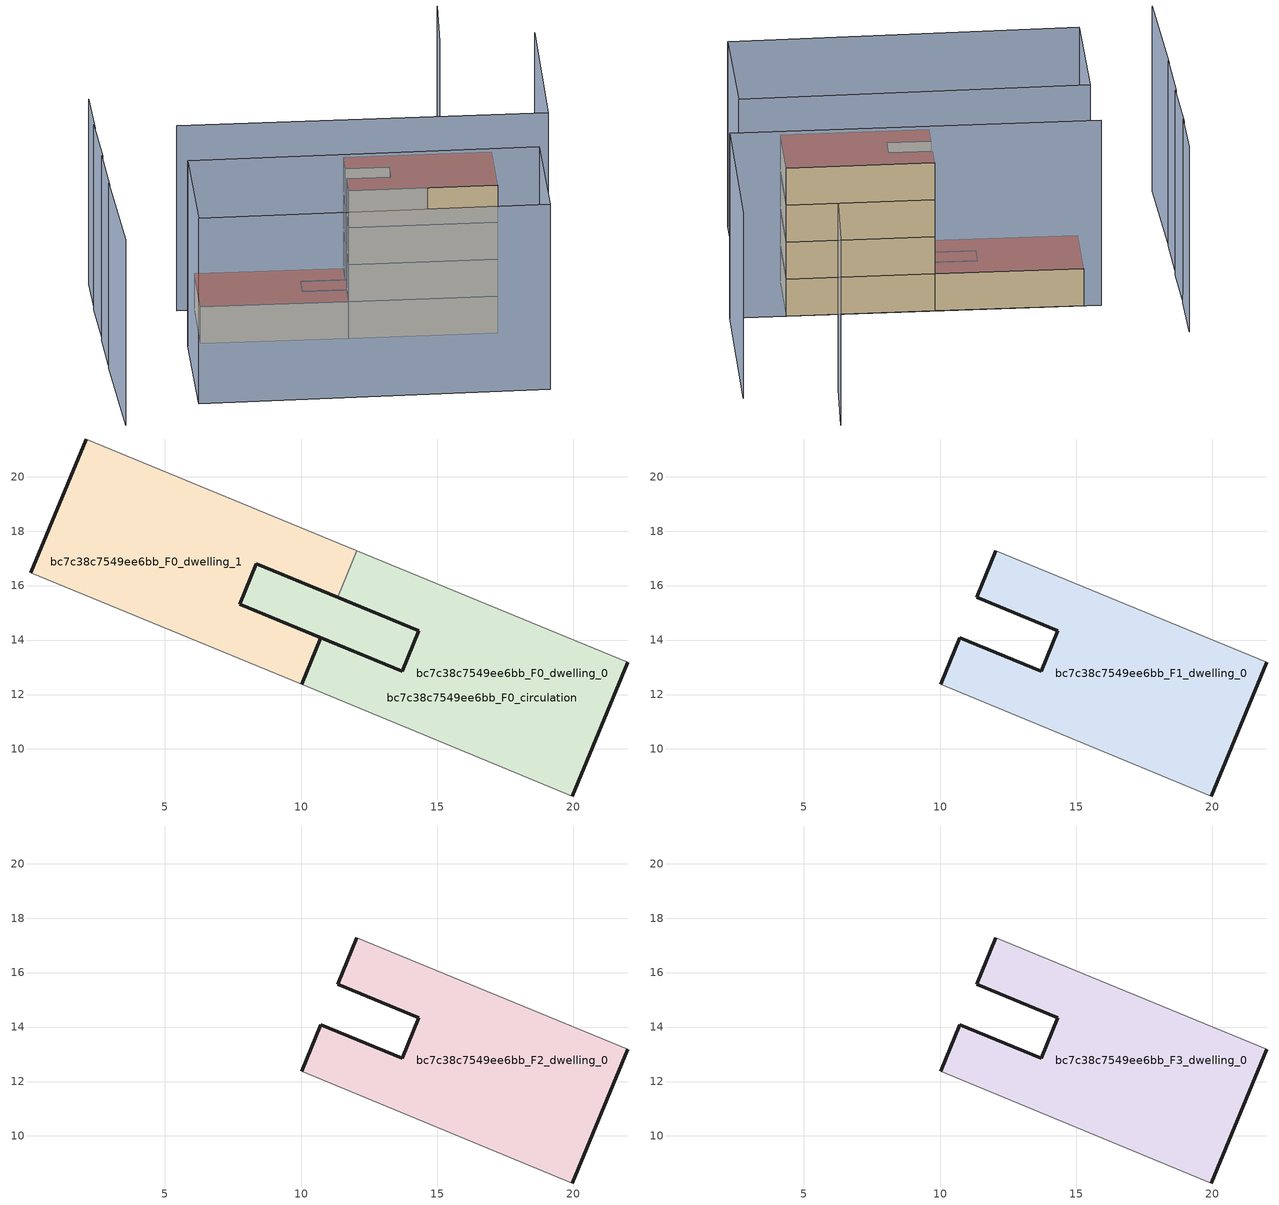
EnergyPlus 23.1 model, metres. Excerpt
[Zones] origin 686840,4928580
bc7c38c7549ee6bb_F0_dwelling_0
 floor ground (EU_floor_Construction): 21.99,13.19 19.96,8.27 10.02,12.37 10.73,14.09 13.72,12.86 14.32,14.34 11.34,15.57 12.05,17.29 z0; 14.32,14.34 13.72,12.86 10.73,14.09 7.75,15.32 8.36,16.79 11.34,15.57 z0
 wall outside (EU_wall_Construction): 11.34,15.57 14.32,14.34 13.72,12.86 10.73,14.09 10.02,12.37 / 19.96,8.27 21.99,13.19 z0:3
 wall adiabatic (EU_wall_Construction): 21.99,13.19 12.05,17.29 / 10.02,12.37 19.96,8.27 z0:3
 wall to bc7c38c7549ee6bb_F0_dwelling_1 (EU_wall_Construction): 12.05,17.29 11.34,15.57 z0:3
 roof outside (EU_floor_Construction): 13.72,12.86 14.32,14.34 11.34,15.57 8.36,16.79 7.75,15.32 10.73,14.09 z3
bc7c38c7549ee6bb_F0_dwelling_1
 floor ground (EU_floor_Construction): 12.05,17.29 11.34,15.57 8.36,16.79 7.75,15.32 10.73,14.09 10.02,12.37 0.08,16.47 2.11,21.38 z0
 wall outside (EU_wall_Construction): 2.11,21.38 0.08,16.47 / 10.02,12.37 10.73,14.09 7.75,15.32 8.36,16.79 11.34,15.57 z0:3
 wall adiabatic (EU_wall_Construction): 0.08,16.47 10.02,12.37 / 12.05,17.29 2.11,21.38 z0:3
 roof outside (EU_roof_Construction): 10.02,12.37 10.73,14.09 7.75,15.32 8.36,16.79 11.34,15.57 12.05,17.29 2.11,21.38 0.08,16.47 z3
bc7c38c7549ee6bb_F0_circulation
 floor ground (EU_floor_Construction): 21.99,13.19 19.96,8.27 10.02,12.37 10.73,14.09 13.72,12.86 14.32,14.34 11.34,15.57 12.05,17.29 z0; 14.32,14.34 13.72,12.86 10.73,14.09 7.75,15.32 8.36,16.79 11.34,15.57 z0
 wall outside (EU_wall_Construction): 8.36,16.79 7.75,15.32 13.72,12.86 14.32,14.34 8.36,16.79 z0:3
 roof outside (EU_roof_Construction): 19.96,8.27 21.99,13.19 12.05,17.29 11.34,15.57 14.32,14.34 13.72,12.86 10.73,14.09 10.02,12.37 z3; 13.72,12.86 14.32,14.34 11.34,15.57 8.36,16.79 7.75,15.32 10.73,14.09 z3
bc7c38c7549ee6bb_F1_dwelling_0
 floor to bc7c38c7549ee6bb_F0_dwelling_0 (EU_floor_Construction): 21.99,13.19 19.96,8.27 10.02,12.37 10.73,14.09 13.72,12.86 14.32,14.34 11.34,15.57 12.05,17.29 z3
 wall outside (EU_wall_Construction): 12.05,17.29 11.34,15.57 14.32,14.34 13.72,12.86 10.73,14.09 10.02,12.37 / 19.96,8.27 21.99,13.19 z3:6
 wall adiabatic (EU_wall_Construction): 21.99,13.19 12.05,17.29 / 10.02,12.37 19.96,8.27 z3:6
bc7c38c7549ee6bb_F2_dwelling_0
 floor to bc7c38c7549ee6bb_F1_dwelling_0 (EU_floor_Construction): 21.99,13.19 19.96,8.27 10.02,12.37 10.73,14.09 13.72,12.86 14.32,14.34 11.34,15.57 12.05,17.29 z6
 wall outside (EU_wall_Construction): 12.05,17.29 11.34,15.57 14.32,14.34 13.72,12.86 10.73,14.09 10.02,12.37 / 19.96,8.27 21.99,13.19 z6:9
 wall adiabatic (EU_wall_Construction): 21.99,13.19 12.05,17.29 / 10.02,12.37 19.96,8.27 z6:9
bc7c38c7549ee6bb_F3_dwelling_0
 floor to bc7c38c7549ee6bb_F2_dwelling_0 (EU_floor_Construction): 21.99,13.19 19.96,8.27 10.02,12.37 10.73,14.09 13.72,12.86 14.32,14.34 11.34,15.57 12.05,17.29 z9
 wall outside (EU_wall_Construction): 12.05,17.29 11.34,15.57 14.32,14.34 13.72,12.86 10.73,14.09 10.02,12.37 / 19.96,8.27 21.99,13.19 z9:12
 wall adiabatic (EU_wall_Construction): 21.99,13.19 12.05,17.29 / 10.02,12.37 19.96,8.27 z9:12
 roof outside (EU_roof_Construction): 19.96,8.27 21.99,13.19 12.05,17.29 11.34,15.57 14.32,14.34 13.72,12.86 10.73,14.09 10.02,12.37 z12
shading: -7.54,16.01 -10.47,7.47 / -6.01,20.13 -7.61,15.67 / 30.58,23.3 25.77,11.66 / 25.77,11.66 0.96,21.91 / -4.3,24.76 -5.96,20.11 / -2.83,28.49 -4.5,24.2 / 26.22,30.28 23.86,25.18 / 19.37,-1.32 -4.25,8.12 / -4.25,8.12 -0.87,16.58 / -0.87,16.58 22.75,7.14 / 22.75,7.14 19.37,-1.32 z0:15
[Building]
EU S2 Campaign: North Axis=0; Terrain=City; Solar Distribution=FullExterior
[Site:Location]
Bologna: Latitude=44.5; Longitude=11.25; Time Zone=1; Elevation=37
[SizingPeriod:WeatherFileDays]
AnnualSizingPeriod: Begin Month=1; Begin Day of Month=1; End Month=12; End Day of Month=31; Day of Week for Start Day=Monday; Use Weather File Daylight Saving Period=No; Use Weather File Rain and Snow Indicators=No
[MATERIAL]
EU_InternalMass_Material: Roughness=MediumRough; Thickness=0.1; Conductivity=1; Density=1800; Specific Heat=900; Thermal Absorptance=0.9; Solar Absorptance=0.7; Visible Absorptance=0.7
[MATERIAL:NOMASS] Roughness=MediumRough; Thermal Absorptance=0.9; Solar Absorptance=0.7; Visible Absorptance=0.7
Name | Thermal Resistance
EU_wall_NoMass | 0.937881
EU_roof_NoMass | 0.548572
EU_floor_NoMass | 0.71348
[CONSTRUCTION]
EU_wall_Construction: EU_wall_NoMass
EU_roof_Construction: EU_roof_NoMass
EU_floor_Construction: EU_floor_NoMass
EU_InternalMass_Construction: EU_InternalMass_Material
[ZONE] Type=1; Multiplier=1; Ceiling Height=autocalculate; Floor Area=autocalculate; Part of Total Floor Area=Yes
Name | Volume
bc7c38c7549ee6bb_F0_dwelling_0; bc7c38c7549ee6bb_F0_circulation | 186.902
bc7c38c7549ee6bb_F1_dwelling_0 | 156.038
bc7c38c7549ee6bb_F2_dwelling_0; bc7c38c7549ee6bb_F3_dwelling_0; bc7c38c7549ee6bb_F0_dwelling_1 | 156.037
[INTERNALMASS] Construction=EU_InternalMass_Construction
Name | Zone or ZoneList | Surface Area
bc7c38c7549ee6bb_F0_dwelling_0_EU_InternalMass | bc7c38c7549ee6bb_F0_dwelling_0 | 52.0122
bc7c38c7549ee6bb_F0_dwelling_1_EU_InternalMass | bc7c38c7549ee6bb_F0_dwelling_1 | 52.0122
bc7c38c7549ee6bb_F1_dwelling_0_EU_InternalMass | bc7c38c7549ee6bb_F1_dwelling_0 | 115.378
bc7c38c7549ee6bb_F2_dwelling_0_EU_InternalMass | bc7c38c7549ee6bb_F2_dwelling_0 | 115.378
bc7c38c7549ee6bb_F3_dwelling_0_EU_InternalMass | bc7c38c7549ee6bb_F3_dwelling_0 | 115.378
[OTHEREQUIPMENT] Fuel Type=Electricity; Design Level Calculation Method=Watts/Area; Power per Zone Floor Area=1; Fraction Latent=0; Fraction Radiant=0; Fraction Lost=0; Carbon Dioxide Generation Rate=0; EndUse Subcategory=EU_Step8_InternalGains
Name | Zone or ZoneList or Space or SpaceList | Schedule
EU_Step8_InternalGain_bc7c38c7549ee6bb_F0_dwelling_0_f000 | bc7c38c7549ee6bb_F0_dwelling_0 | EU_Step8_GainSchedule_bc7c38c7549ee6bb_F0_dwelling_0_f000
EU_Step8_InternalGain_bc7c38c7549ee6bb_F0_dwelling_1_f000 | bc7c38c7549ee6bb_F0_dwelling_1 | EU_Step8_GainSchedule_bc7c38c7549ee6bb_F0_dwelling_1_f000
EU_Step8_InternalGain_bc7c38c7549ee6bb_F1_dwelling_0_f000 | bc7c38c7549ee6bb_F1_dwelling_0 | EU_Step8_GainSchedule_bc7c38c7549ee6bb_F1_dwelling_0_f000
EU_Step8_InternalGain_bc7c38c7549ee6bb_F2_dwelling_0_f000 | bc7c38c7549ee6bb_F2_dwelling_0 | EU_Step8_GainSchedule_bc7c38c7549ee6bb_F2_dwelling_0_f000
EU_Step8_InternalGain_bc7c38c7549ee6bb_F3_dwelling_0_f000 | bc7c38c7549ee6bb_F3_dwelling_0 | EU_Step8_GainSchedule_bc7c38c7549ee6bb_F3_dwelling_0_f000
[ZONEINFILTRATION:DESIGNFLOWRATE]
EU_Circulation_Infiltration_bc7c38c7549ee6bb_F0_circulation: Zone or ZoneList or Space or SpaceList=bc7c38c7549ee6bb_F0_circulation; Schedule=EU_AlwaysOn; Design Flow Rate Calculation Method=Flow/Area; Flow Rate per Floor Area=0.0005; Constant Term Coefficient=1; Temperature Term Coefficient=0; Velocity Term Coefficient=0; Velocity Squared Term Coefficient=0
[ZONEVENTILATION:DESIGNFLOWRATE] Schedule=EU_AlwaysOn; Design Flow Rate Calculation Method=AirChanges/Hour; Air Changes per Hour=0.687892; Ventilation Type=Natural; Fan Pressure Rise=0; Fan Total Efficiency=1; Constant Term Coefficient=1; Temperature Term Coefficient=0; Velocity Term Coefficient=0; Velocity Squared Term Coefficient=0; Minimum Indoor Temperature=-100; Maximum Indoor Temperature=100; Delta Temperature=-100; Minimum Outdoor Temperature=-100; Maximum Outdoor Temperature=100; Maximum Wind Speed=40
Name | Zone or ZoneList or Space or SpaceList
EU_ConstantAir_bc7c38c7549ee6bb_F0_dwelling_0 | bc7c38c7549ee6bb_F0_dwelling_0
EU_ConstantAir_bc7c38c7549ee6bb_F0_dwelling_1 | bc7c38c7549ee6bb_F0_dwelling_1
EU_ConstantAir_bc7c38c7549ee6bb_F1_dwelling_0 | bc7c38c7549ee6bb_F1_dwelling_0
EU_ConstantAir_bc7c38c7549ee6bb_F2_dwelling_0 | bc7c38c7549ee6bb_F2_dwelling_0
EU_ConstantAir_bc7c38c7549ee6bb_F3_dwelling_0 | bc7c38c7549ee6bb_F3_dwelling_0
[HVACTEMPLATE:THERMOSTAT] Constant Heating Setpoint=20; Constant Cooling Setpoint=50
EU_HeatOnly_bc7c38c7549ee6bb_F0_dwelling_0; EU_HeatOnly_bc7c38c7549ee6bb_F0_dwelling_1; EU_HeatOnly_bc7c38c7549ee6bb_F1_dwelling_0; EU_HeatOnly_bc7c38c7549ee6bb_F2_dwelling_0; EU_HeatOnly_bc7c38c7549ee6bb_F3_dwelling_0
[HVACTEMPLATE:ZONE:IDEALLOADSAIRSYSTEM] System Availability Schedule=EU_AlwaysOn; Maximum Heating Supply Air Temperature=50; Minimum Cooling Supply Air Temperature=13; Maximum Heating Supply Air Humidity Ratio=0.0156; Minimum Cooling Supply Air Humidity Ratio=0.0077; Heating Limit=NoLimit; Cooling Limit=NoLimit; Heating Availability Schedule=EU_AlwaysOn; Cooling Availability Schedule=EU_CoolingOff; Dehumidification Control Type=ConstantSensibleHeatRatio; Cooling Sensible Heat Ratio=0.7; Dehumidification Setpoint=60; Humidification Control Type=None; Humidification Setpoint=30; Outdoor Air Method=None; Outdoor Air Flow Rate per Person=0.00944; Outdoor Air Flow Rate per Zone Floor Area=0; Outdoor Air Flow Rate per Zone=0; Demand Controlled Ventilation Type=None; Outdoor Air Economizer Type=NoEconomizer; Heat Recovery Type=None; Sensible Heat Recovery Effectiveness=0.7; Latent Heat Recovery Effectiveness=0.65
Name | Template Thermostat
bc7c38c7549ee6bb_F0_dwelling_0 | EU_HeatOnly_bc7c38c7549ee6bb_F0_dwelling_0
bc7c38c7549ee6bb_F0_dwelling_1 | EU_HeatOnly_bc7c38c7549ee6bb_F0_dwelling_1
bc7c38c7549ee6bb_F1_dwelling_0 | EU_HeatOnly_bc7c38c7549ee6bb_F1_dwelling_0
bc7c38c7549ee6bb_F2_dwelling_0 | EU_HeatOnly_bc7c38c7549ee6bb_F2_dwelling_0
bc7c38c7549ee6bb_F3_dwelling_0 | EU_HeatOnly_bc7c38c7549ee6bb_F3_dwelling_0
[SIZING:ZONE] Zone Cooling Design Supply Air Temperature Input Method=SupplyAirTemperature; Zone Cooling Design Supply Air Temperature=13; Zone Heating Design Supply Air Temperature Input Method=SupplyAirTemperature; Zone Heating Design Supply Air Temperature=50; Zone Cooling Design Supply Air Humidity Ratio=0.008; Zone Heating Design Supply Air Humidity Ratio=0.008; Cooling Design Air Flow Method=DesignDay; Cooling Design Air Flow Rate=0; Cooling Minimum Air Flow per Zone Floor Area=0.000762; Cooling Minimum Air Flow=0; Cooling Minimum Air Flow Fraction=0.2; Heating Design Air Flow Method=DesignDay; Heating Design Air Flow Rate=0; Heating Maximum Air Flow per Zone Floor Area=0.002032; Heating Maximum Air Flow=0.141576; Heating Maximum Air Flow Fraction=0.3; Account for Dedicated Outdoor Air System=No; Dedicated Outdoor Air System Control Strategy=NeutralSupplyAir; Dedicated Outdoor Air Low Setpoint Temperature for Design=autosize; Dedicated Outdoor Air High Setpoint Temperature for Design=autosize; Zone Load Sizing Method=Sensible Load Only No Latent Load; Zone Latent Cooling Design Supply Air Humidity Ratio Input Method=HumidityRatioDifference; Zone Cooling Design Supply Air Humidity Ratio Difference=0.005; Zone Latent Heating Design Supply Air Humidity Ratio Input Method=HumidityRatioDifference; Zone Humidification Design Supply Air Humidity Ratio Difference=0.005
bc7c38c7549ee6bb_F0_dwelling_0; bc7c38c7549ee6bb_F0_dwelling_1; bc7c38c7549ee6bb_F1_dwelling_0; bc7c38c7549ee6bb_F2_dwelling_0; bc7c38c7549ee6bb_F3_dwelling_0
[SCHEDULE:CONSTANT]
Name | Hourly Value
EU_AlwaysOn | 1
EU_CoolingOff | 0
[SCHEDULE:FILE] Column Number=1; Rows to Skip at Top=0; Number of Hours of Data=8760; Column Separator=Comma; Interpolate to Timestep=No; Minutes per Item=60; Adjust Schedule for Daylight Savings=Yes
Name | File
EU_Step8_GainSchedule_bc7c38c7549ee6bb_F0_dwelling_0_f000 | ../../schedules/bc7c38c7549ee6bb/bc7c38c7549ee6bb_F0_dwelling_0_f000_gain.csv
EU_Step8_GainSchedule_bc7c38c7549ee6bb_F0_dwelling_1_f000 | ../../schedules/bc7c38c7549ee6bb/bc7c38c7549ee6bb_F0_dwelling_1_f000_gain.csv
EU_Step8_GainSchedule_bc7c38c7549ee6bb_F1_dwelling_0_f000 | ../../schedules/bc7c38c7549ee6bb/bc7c38c7549ee6bb_F1_dwelling_0_f000_gain.csv
EU_Step8_GainSchedule_bc7c38c7549ee6bb_F2_dwelling_0_f000 | ../../schedules/bc7c38c7549ee6bb/bc7c38c7549ee6bb_F2_dwelling_0_f000_gain.csv
EU_Step8_GainSchedule_bc7c38c7549ee6bb_F3_dwelling_0_f000 | ../../schedules/bc7c38c7549ee6bb/bc7c38c7549ee6bb_F3_dwelling_0_f000_gain.csv
